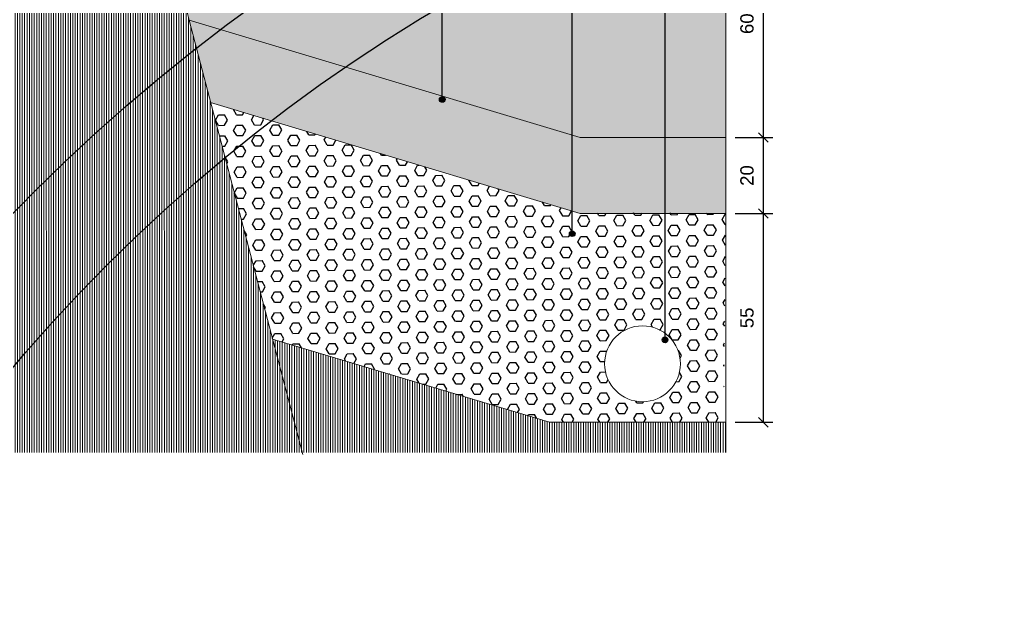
# Model space of a CAD drawing. Header units: metres. Extents: x -325 to 301, y -147 to 149.
# Drawn here: x 13.776 to 16.403, y 117.053 to 118.587 of the extents above; entities that cross this region are included whole.
import ezdxf

# ---------------------------------------------------------------- set-up
doc = ezdxf.new("R2010")
doc.units = ezdxf.units.M
doc.layers.get('Defpoints').update_dxf_attribs({"lineweight": 13})
doc.layers.add('-AUX_RIM', color=2, linetype='Continuous', plot=False)
doc.layers.add('0-TX-1_25', color=7, linetype='Continuous', true_color=0x3f4f7f)
for name, color, linetype, lineweight in [('1-CM', 7, 'Continuous', 0), ('2-formigó', 7, 'Continuous', 0), ('2-L-secció', 1, 'Continuous', 0), ('3-TR Seleccionat', 44, 'Continuous', 0)]:
    doc.layers.add(name, color=color, linetype=linetype, lineweight=lineweight)
doc.layers.add('10-DET-encoixinat', color=37, linetype='Continuous')
doc.layers.add('10-DET_TERRENY_sol estructural', color=251, linetype='Continuous')
doc.styles.get("Standard").update_dxf_attribs({"font": 'arial.ttf'})
doc.dimstyles.new('ISO-25', dxfattribs={"dimtxt": 0.1, "dimasz": 0.1, "dimexe": 0.1, "dimexo": 0.1, "dimgap": 0.1, "dimtad": 1, "dimdec": 0, "dimlfac": 100, "dimzin": 9, "dimtxsty": 'Standard', "dimblk": 'OBLIQUE', "dimcen": 0.1, "dimadec": 0, "dimazin": 0, "dimtfac": 1, "dimtdec": 0, "dimtmove": 0, "dimatfit": 3, "dimldrblk": 'OBLIQUE', "dimfxl": 1, "dimarcsym": 0})

# ---------------------------------------------------------------- blocks, each defined once
blk = doc.blocks.new('_Oblique')
at = {"color": 0, "lineweight": -2}
blk.add_line((-0.499999999995058, -0.4999999998130015), (0.500000000028669, 0.500000000163238), dxfattribs=at)
blk = doc.blocks.new('*D2720')
at = {"layer": '0-TX-1_25', "color": 0, "lineweight": -2, "transparency": 16777216}
for p, q in [((15.66273786964828, 118.8766216856901), (15.76140890504773, 118.8766216856901)), ((15.73640890504773, 118.8766216856901), (15.73640890504773, 118.276621685597)), ((15.66273786964828, 118.276621685597), (15.76140890504773, 118.276621685597))]:
    blk.add_line(p, q, dxfattribs=at)
at = {"layer": 'Defpoints', "color": 0, "transparency": 16777216}
for p in [(15.63773786964828, 118.8766216856901), (15.63773786964828, 118.276621685597), (15.73640890504773, 118.276621685597)]:
    blk.add_point(p, dxfattribs=at)
at = {"layer": '0-TX-1_25', "color": 0, "lineweight": -2, "transparency": 16777216, "xscale": 0.025, "yscale": 0.025, "zscale": 0.025}
for p, rotation in [((15.73640890504773, 118.8766216856901), 90), ((15.73640890504773, 118.276621685597), 270)]:
    blk.add_blockref('_Oblique', p, dxfattribs=dict(at, rotation=rotation))
at = {"layer": '0-TX-1_25', "color": 0, "transparency": 16777216, "insert": (15.6935388504775, 118.5766216856435), "char_height": 0.035, "attachment_point": 5, "rotation": 90}
blk.add_mtext('60', dxfattribs=at)
blk = doc.blocks.new('*D2721')
at = {"layer": '0-TX-1_25', "color": 0, "lineweight": -2, "transparency": 16777216}
for p, q in [((15.66222197934056, 118.276621685597), (15.76140890504774, 118.276621685597)), ((15.73640890504774, 118.276621685597), (15.73640890504774, 118.0766216854116)), ((15.66222198040472, 118.0766216854116), (15.76140890504774, 118.0766216854116))]:
    blk.add_line(p, q, dxfattribs=at)
at = {"layer": 'Defpoints', "color": 0, "transparency": 16777216}
for p in [(15.63722197934056, 118.276621685597), (15.63722198040472, 118.0766216854116), (15.73640890504774, 118.0766216854116)]:
    blk.add_point(p, dxfattribs=at)
at = {"layer": '0-TX-1_25', "color": 0, "lineweight": -2, "transparency": 16777216, "xscale": 0.025, "yscale": 0.025, "zscale": 0.025}
for p, rotation in [((15.73640890504774, 118.276621685597), 90), ((15.73640890504774, 118.0766216854116), 270)]:
    blk.add_blockref('_Oblique', p, dxfattribs=dict(at, rotation=rotation))
at = {"layer": '0-TX-1_25', "color": 0, "transparency": 16777216, "insert": (15.69353885047751, 118.1766216855042), "char_height": 0.035, "attachment_point": 5, "rotation": 90}
blk.add_mtext('20', dxfattribs=at)
blk = doc.blocks.new('*D2722')
at = {"layer": '0-TX-1_25', "color": 0, "lineweight": -2, "transparency": 16777216}
for p, q in [((15.66205001668075, 118.0766216854107), (15.76140890504776, 118.0766216854107)), ((15.73640890504776, 118.0766216854107), (15.73640890504776, 117.5266216855986)), ((15.66205001863016, 117.5266216855986), (15.76140890504776, 117.5266216855986))]:
    blk.add_line(p, q, dxfattribs=at)
at = {"layer": 'Defpoints', "color": 0, "transparency": 16777216}
for p in [(15.63705001668075, 118.0766216854107), (15.63705001863016, 117.5266216855986), (15.73640890504776, 117.5266216855986)]:
    blk.add_point(p, dxfattribs=at)
at = {"layer": '0-TX-1_25', "color": 0, "lineweight": -2, "transparency": 16777216, "xscale": 0.025, "yscale": 0.025, "zscale": 0.025}
for p, rotation in [((15.73640890504776, 118.0766216854107), 90), ((15.73640890504776, 117.5266216855986), 270)]:
    blk.add_blockref('_Oblique', p, dxfattribs=dict(at, rotation=rotation))
at = {"layer": '0-TX-1_25', "color": 0, "transparency": 16777216, "insert": (15.69361047394274, 117.8016216855046), "char_height": 0.035, "attachment_point": 5, "rotation": 90}
blk.add_mtext('55', dxfattribs=at)
blk = doc.blocks.new('POINT')
at = {"layer": '0-TX-1_25'}
h = blk.add_hatch(dxfattribs=at)
h.set_pattern_fill('ANGLE', color=256)
h.set_pattern_definition([(0, (-83.74681484067048, -12.72584030761209), (0, 6.985), [5.08, -1.905]), (90, (-83.74681484067048, -12.72584030761209), (-6.985, 4.277078946022131e-16), [5.08, -1.905])])
edge = h.paths.add_edge_path()
edge.add_arc((0, 0), 0.0075, 0, 360)
h = blk.add_hatch(color=256, dxfattribs=at)
h.dxf.hatch_style = 1
edge = h.paths.add_edge_path()
edge.add_arc((0, 0), 0.0075, 0, 360)
blk.add_circle((0, 0), 0.0075, dxfattribs=at)

msp = doc.modelspace()

# ---------------------------------------------------------------- hatches: boundary and pattern name
at = {"layer": '10-DET-encoixinat'}
h = msp.add_hatch(dxfattribs=at)
h.set_pattern_fill('CROSS', color=256, scale=0.002, angle=91.10144121152325)
h.set_pattern_definition([(91.10144121152311, (1.436916130683358, 122.0790472416548), (-0.01294178032110458, 0.01245352649333795), [0.00635, -0.01905]), (181.1014412115233, (1.440029512306694, 122.082282686735), (-0.01245352649333795, -0.01294178032110458), [0.00635, -0.01905])])
h.paths.add_polyline_path([(14.60226427080116, 119.1170021586293), (14.08412464698438, 119.1170022225432), (14.13575710936468, 118.9170119674011), (14.2224844505248, 118.5861367897009), (14.57392912854129, 118.4806507480285), (15.25368662969828, 118.27662168569), (15.63773786964828, 118.27662168569), (15.63773786962565, 118.87662168569), (15.27111083876287, 118.87662168569)])
at = {"layer": '10-DET_TERRENY_sol estructural'}
h = msp.add_hatch(dxfattribs=at)
h.set_pattern_fill('AR-SAND', color=256, scale=0.0002, angle=-44.30170654748505)
h.set_pattern_definition([(353.1982934525149, (1.436916130683358, 122.0790472416548), (0.006607462870967802, 0.007228690418324882), [0, -0.007721600000000001, 0, -0.008636, 0, -0.008255]), (323.198293452515, (1.436916130683358, 122.0790472416548), (0.01644736167153624, 0.003980961793446484), [0, -0.004165600000000001, 0, -0.006959600000000001, 0, -0.002667]), (283.1982934525149, (1.432444326188602, 122.0834113529183), (0.01134189639078983, -0.0110285894099195), [0, -0.002539999999999995, 0, -0.00914399999999998, 0, -0.01193799999999998]), (273.1982934525149, (1.432444326188602, 122.0834113529183), (0.0140431583982183, -0.007475030295226294), [0, -0.00127, 0, -0.0059944, 0, -0.006858])])
h.paths.add_polyline_path([(14.2224844505248, 118.5861367897009), (14.27928186447915, 118.3690890585743), (15.25368662969828, 118.07662168569), (15.63773786962759, 118.07662168569), (15.63773786962759, 118.27662168569), (15.25368662969828, 118.27662168569)])
h = msp.add_hatch(dxfattribs=at)
h.set_pattern_fill('HEX', color=256, scale=0.005, angle=0.5782318252177278, style=0)
h.set_pattern_definition([(0.5782318252177278, (0.01568512528217525, -0.04805310416844577), (-0.0002774893681018375, 0.02749490634693931), [0.015875, -0.03175]), (120.5782318252177, (0.01568512528217525, -0.04805310416844577), (-0.02367254268707253, -0.01398776601552593), [0.015875, -0.03175]), (60.57823182521773, (0.03155931685897299, -0.04789289560711479), (-0.02395003205517436, 0.01350714033141338), [0.015875, -0.03175])])
edge = h.paths.add_edge_path()
edge.add_line((15.4163467449552, 117.52662168569), (15.63212926012051, 117.52662168569))
edge.add_line((15.63212926012051, 117.52662168569), (15.63773786962739, 118.0766216856692))
edge.add_line((15.63773786962739, 118.0766216856692), (15.42188127675007, 118.0787513919012))
edge.add_line((15.42188127675007, 118.0787513919012), (15.41892888593693, 117.7806585548278))
edge.add_arc((15.41793850710344, 117.6806634592614), 0.09999999993780703, -51.556294974868706, 89.43254545014793, ccw=False)
edge.add_arc((15.4179385072711, 117.6806634594879), 0.1000000000109565, 269.4325458997221, 308.4437048692028, ccw=False)
edge.add_line((15.41694812922151, 117.5806683638406), (15.4163467449552, 117.52662168569))
edge = h.paths.add_edge_path()
edge.add_line((14.2793079064812, 118.3689895407078), (14.44235875117371, 117.7459010330651))
edge.add_line((14.44235875117371, 117.7459010330651), (15.17292516919587, 117.52662168569))
edge.add_line((15.17292516919587, 117.52662168569), (15.41634674495541, 117.52662168569))
edge.add_line((15.41634674495541, 117.52662168569), (15.41694812922149, 117.5806683638406))
edge.add_arc((15.41793850706074, 117.6806634593946), 0.0999999999155833, 128.4437049891758, 269.4325460197049, ccw=False)
edge.add_arc((15.41793850689496, 117.6806634593678), 0.09999999983350985, 89.4325453300936, 128.4437049052184, ccw=False)
edge.add_line((15.41892888593694, 117.7806585548278), (15.42188127675007, 118.0787513919012))
edge.add_line((15.42188127675007, 118.0787513919012), (15.25368662969828, 118.07662168569))
edge.add_line((15.25368662969828, 118.07662168569), (14.2793079064812, 118.3689895407078))
at = {"layer": '3-TR Seleccionat'}
h = msp.add_hatch(dxfattribs=at)
h.set_pattern_fill('ANSI31', color=256, scale=0.002, angle=225, style=0)
h.set_pattern_definition([(270, (441090.4023085567, -650717.9494311544), (-0.00635, -1.734723475976807e-18), [])])
h.paths.add_polyline_path([(14.22248445051071, 118.5870022015581), (14.21479901018357, 118.617002201229), (13.85319703940896, 118.6170022011555), (12.65673786839052, 118.617002200912), (12.65673786847208, 117.4470270157342), (14.22248445053896, 117.4470270156178)])
h = msp.add_hatch(dxfattribs=at)
h.set_pattern_fill('ANSI31', color=256, scale=0.002, angle=225, style=0)
h.set_pattern_definition([(270, (0.01568512528217525, 0.3134793474974344), (0.006350000000000001, -8.673617379884035e-19), [])])
h.paths.add_polyline_path([(14.44246881517659, 117.7458679973792), (14.2224844505248, 118.5861367897009), (14.2224844505248, 117.8118962553495), (14.2224844505248, 117.4470270156761), (15.63773786964828, 117.4470270156761), (15.63773786964828, 117.52662168569), (15.17292516919586, 117.52662168569)])

# ---------------------------------------------------------------- linework, layer by layer
at = {"layer": '-AUX_RIM'}
for radius in [4.651662449357509, 4.651662449357509, 4.379523189042336, 4.379523189042336]:
    msp.add_circle((17.10335728562962, 114.8448327236284), radius, dxfattribs=at)
at = {"layer": '0-TX-1_25'}
msp.add_line((15.4772942019698, 117.7436816622882), (15.4772942019698, 119.6103741910184), dxfattribs=at)
for points in [[(14.88991037471488, 118.3772389819645), (14.89069845009863, 119.6160093898218)], [(15.23259478134003, 118.0233674277147), (15.23259478134003, 119.6184071319074)]]:
    msp.add_lwpolyline(points, dxfattribs=at)
at = {"layer": '1-CM'}
for points in [[(14.14010776586284, 118.9169688773274), (14.2224844505248, 118.5861367897009), (14.57392912869034, 118.4806507479591), (15.25368662969828, 118.27662168569), (15.63773786962759, 118.27662168569)], [(14.2224844505248, 118.5861367897009), (14.52207521454861, 117.4412696017315)], [(14.27928186447914, 118.3690890585743), (14.57392912869034, 118.2806507479591), (15.25368662969828, 118.07662168569), (15.63773786962759, 118.07662168569)], [(14.44246881517659, 117.7458679973792), (15.17292516919586, 117.52662168569), (15.63773786962759, 117.52662168569)]]:
    msp.add_lwpolyline(points, dxfattribs=at)
at = {"layer": '2-formigó'}
msp.add_circle((15.41793850664564, 117.6806634591106), 0.09999999999999998, dxfattribs=at)
at = {"layer": '2-L-secció'}
msp.add_line((15.63773786964828, 118.87662168569), (15.63773786964828, 117.4470270156761), dxfattribs=at)

# ---------------------------------------------------------------- block references
at = {"layer": '0-TX-1_25'}
for p in [(14.88991037471488, 118.3772389819645), (15.23259478134003, 118.0233674277147), (15.4772942019698, 117.7436816622882)]:
    msp.add_blockref('POINT', p, dxfattribs=at)

# ---------------------------------------------------------------- dimensions: what is measured, and where the dimension line sits
for base, p1, p2, picture, middle in [((15.73640890504773, 118.276621685597), (15.63773786964828, 118.87662168569), (15.63773786964828, 118.2766216855969), '*D2720', (15.6935388504775, 118.5766216856435)), ((15.73640890504774, 118.0766216854116), (15.63722197934055, 118.2766216855969), (15.63722198040471, 118.0766216854115), '*D2721', (15.69353885047751, 118.1766216855042)), ((15.73640890504776, 117.5266216855986), (15.63705001668075, 118.0766216854106), (15.63705001863015, 117.5266216855986), '*D2722', (15.69361047394274, 117.8016216855046))]:
    dim = msp.add_linear_dim(base=base, p1=p1, p2=p2, angle=90, dimstyle='ISO-25', override={"dimtxt": 0.035, "dimasz": 0.025, "dimexe": 0.025, "dimexo": 0.025, "dimgap": 0.025, "dimblk1": 'Oblique', "dimblk2": 'Oblique', "dimsah": 1, "dimfxl": 0.1, "dimfxlon": 1, "dimarcsym": 1}, dxfattribs=at)
    dim.commit()
    dim.dimension.update_dxf_attribs({"geometry": picture, "text_midpoint": middle})

doc.saveas('drawing.dxf')
